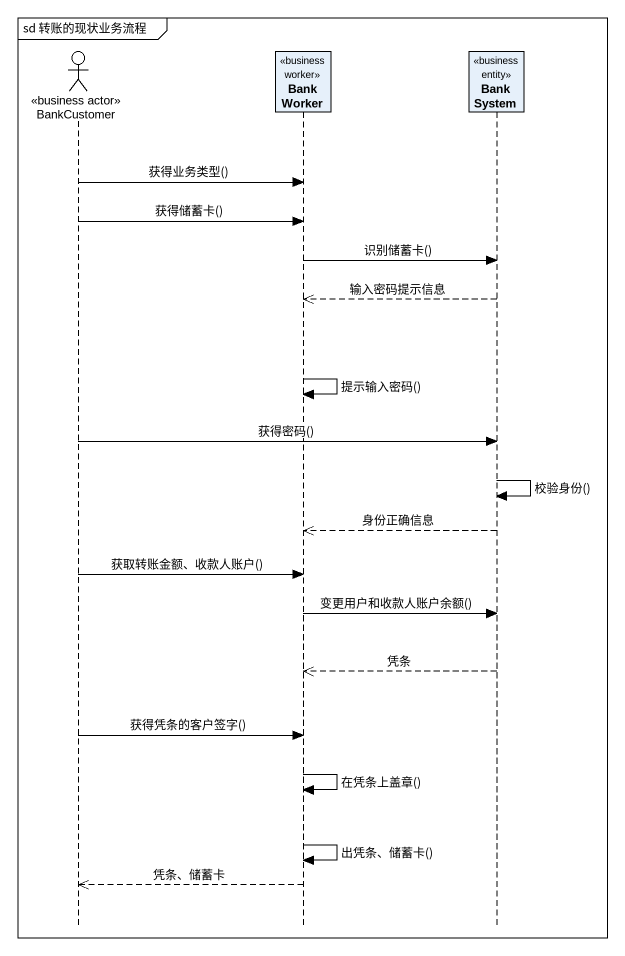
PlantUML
@startuml
mainframe sd 转账的现状业务流程
hide footbox
actor BankCustomer <<business actor>>
participant BankWorker <<business worker>>
participant BankSystem <<business entity>>

BankCustomer -> BankWorker : 获得业务类型()
BankCustomer -> BankWorker : 获得储蓄卡()
BankWorker -> BankSystem : 识别储蓄卡()
BankSystem -->> BankWorker : 输入密码提示信息
BankWorker -> BankWorker : 提示输入密码()
BankCustomer -> BankSystem : 获得密码()
BankSystem -> BankSystem : 校验身份()
BankSystem -->> BankWorker : 身份正确信息
BankCustomer -> BankWorker : 获取转账金额、收款人账户()
BankWorker -> BankSystem : 变更用户和收款人账户余额()
BankSystem -->> BankWorker : 凭条
BankCustomer -> BankWorker : 获得凭条的客户签字()
BankWorker -> BankWorker : 在凭条上盖章()
BankWorker -> BankWorker : 出凭条、储蓄卡()
BankWorker -->> BankCustomer : 凭条、储蓄卡
@enduml
